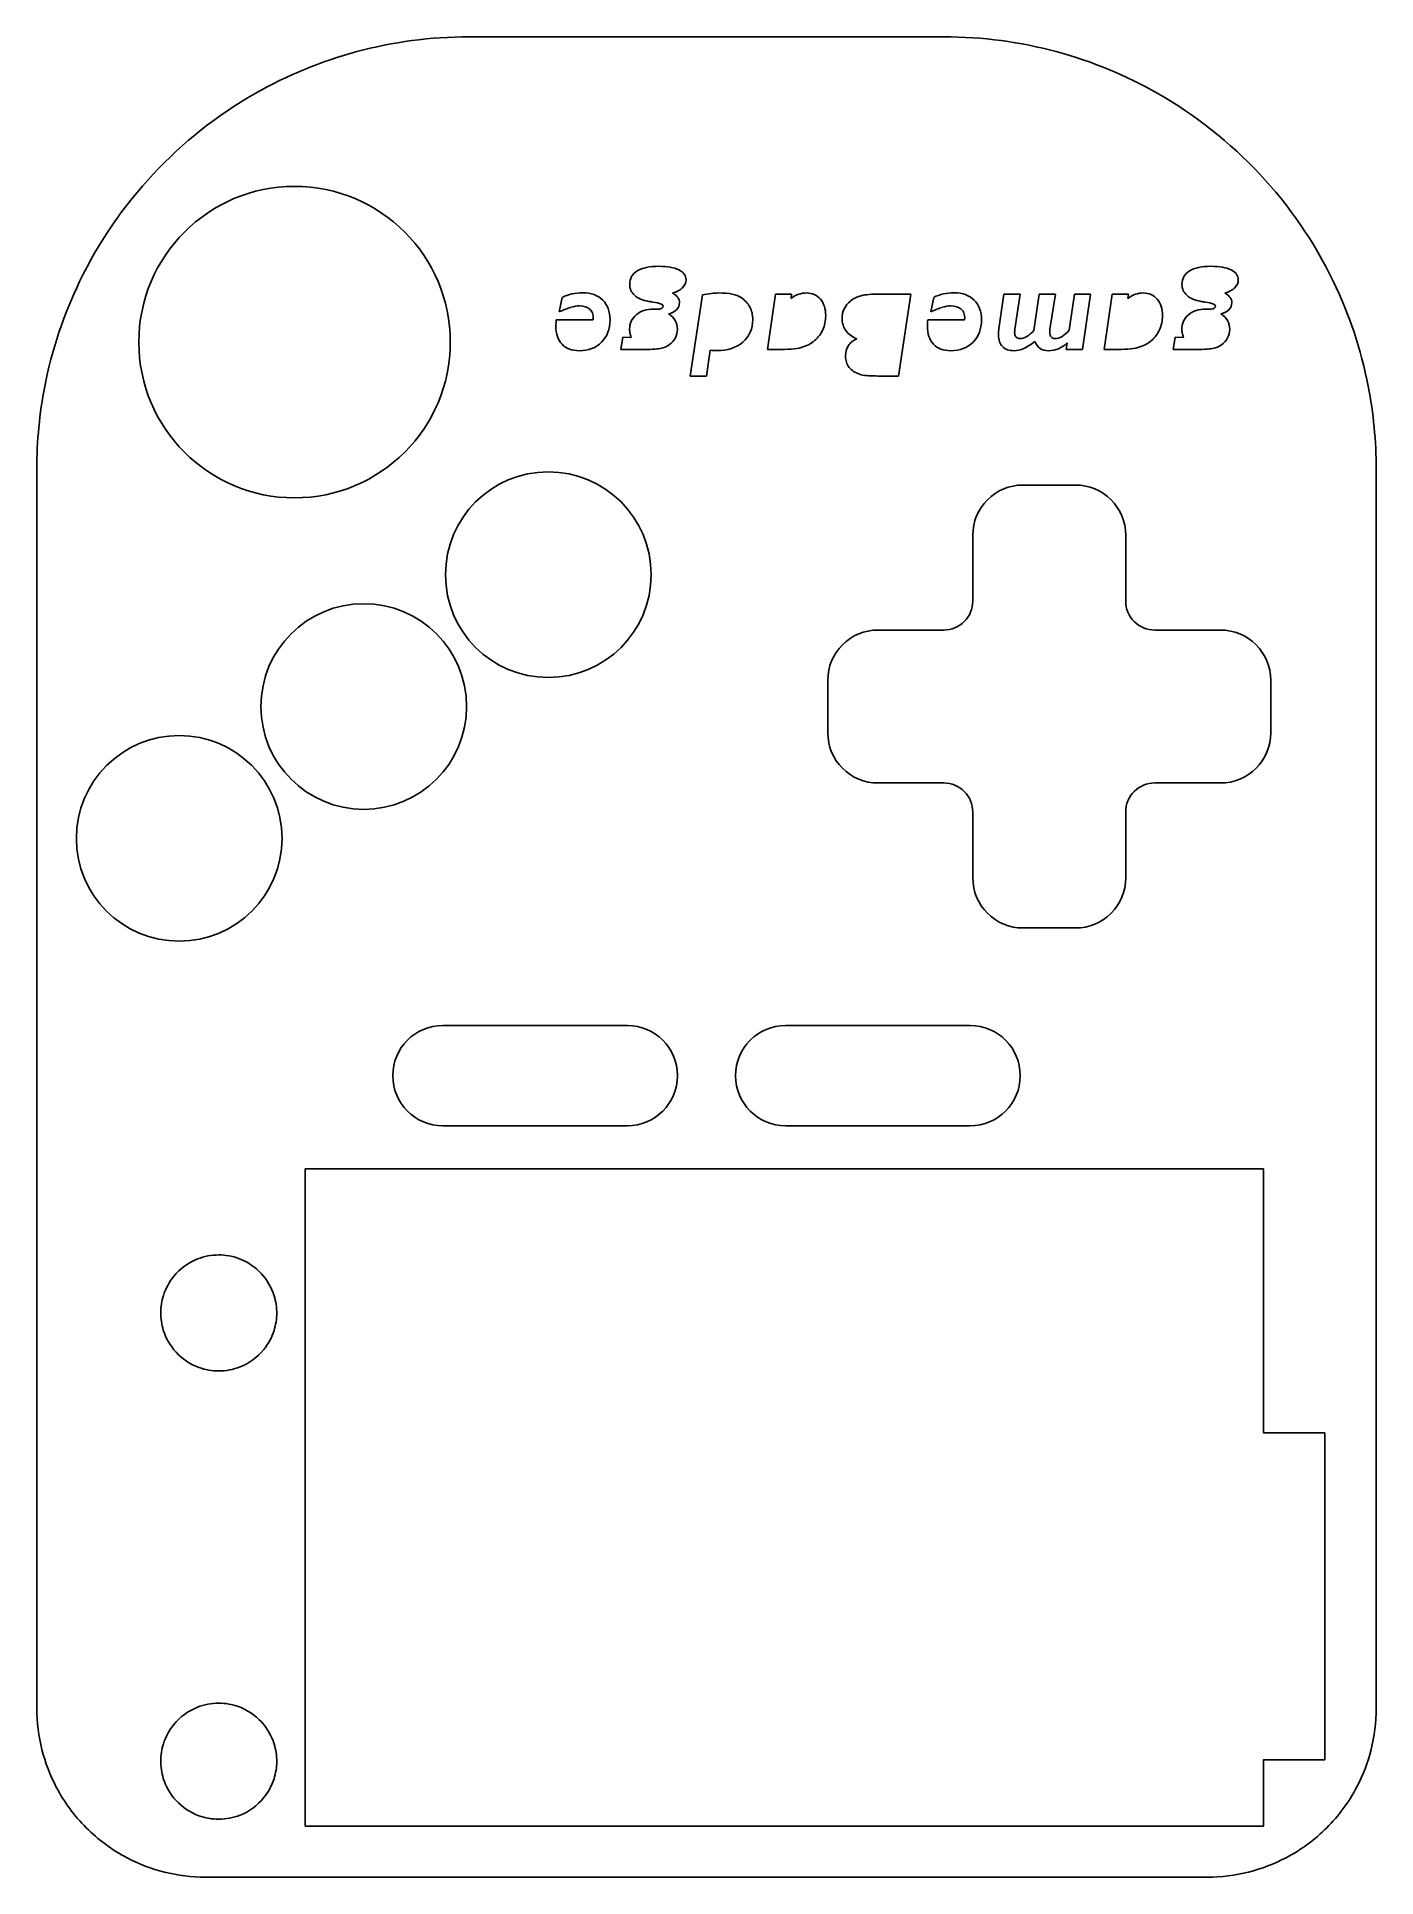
# Model space of a CAD drawing. Header units: inches. Extents: x -1.27 to 1.27, y -1.75 to 1.75.
import ezdxf

# ---------------------------------------------------------------- set-up
doc = ezdxf.new("R2010")
doc.units = ezdxf.units.IN
doc.layers.get('0').update_dxf_attribs({"linetype": 'CONTINUOUS'})

msp = doc.modelspace()

# ---------------------------------------------------------------- linework, layer by layer
for p, q in [((0.45, 1.745), (-0.45, 1.745)), ((0.1154, 1.1519), (0.1308, 1.2572)), ((0.1308, 1.2572), (0.1614, 1.2572)), ((0.1614, 1.2572), (0.1603, 1.249)), ((0.3279, 1.2572), (0.3877, 1.2572)), ((0.3877, 1.2572), (0.3644, 1.1017)), ((0.5562, 1.2042), (0.5641, 1.2572)), ((0.5641, 1.2572), (0.5951, 1.2572)), ((0.5951, 1.2572), (0.5849, 1.1903)), ((0.6206, 1.1878), (0.6308, 1.2572)), ((0.6308, 1.2572), (0.6616, 1.2572)), ((0.6616, 1.2572), (0.6514, 1.1903)), ((0.6877, 1.1885), (0.6979, 1.2572)), ((0.6979, 1.2572), (0.7285, 1.2572)), ((0.7285, 1.2572), (0.7128, 1.1519)), ((0.754, 1.1519), (0.7695, 1.2572)), ((0.7695, 1.2572), (0.8, 1.2572)), ((0.8, 1.2572), (0.7989, 1.249)), ((-0.2792, 1.2233), (-0.2735, 1.2509)), ((-0.0309, 1.1017), (-0.0079, 1.2557)), ((0.4252, 1.2233), (0.4309, 1.2509)), ((-0.2849, 1.2083), (-0.215, 1.2083)), ((0.4195, 1.2083), (0.4894, 1.2083)), ((-0.1622, 1.1519), (-0.1585, 1.1753)), ((-0.1251, 1.1519), (-0.1622, 1.1519)), ((-0.1585, 1.1753), (-0.1427, 1.1751)), ((0.1327, 1.1519), (0.1154, 1.1519)), ((0.6823, 1.1519), (0.684, 1.1645)), ((0.7128, 1.1519), (0.6823, 1.1519)), ((0.7714, 1.1519), (0.754, 1.1519)), ((0.8852, 1.1519), (0.8888, 1.1753)), ((0.9223, 1.1519), (0.8852, 1.1519)), ((0.8888, 1.1753), (0.9047, 1.1751)), ((0.0071, 1.1506), (-0.0001, 1.1017)), ((-0.0001, 1.1017), (-0.0309, 1.1017)), ((0.3644, 1.1017), (0.3346, 1.1017)), ((-1.27, 0.87), (-1.27, -1.425)), ((1.27, -1.425), (1.27, 0.87)), ((-0.95, -1.745), (0.95, -1.745))]:
    msp.add_line(p, q)
for points in [[(0.7, 0.055, 0.414214), (0.795, 0.15), (0.795, 0.275, -0.414214), (0.85, 0.33), (0.975, 0.33, 0.414214), (1.07, 0.425), (1.07, 0.525, 0.414214), (0.975, 0.62), (0.85, 0.62, -0.414214), (0.795, 0.675), (0.795, 0.8, 0.414214), (0.7, 0.895), (0.6, 0.895, 0.414214), (0.505, 0.8), (0.505, 0.675, -0.414214), (0.45, 0.62), (0.325, 0.62, 0.414214), (0.23, 0.525), (0.23, 0.425, 0.414214), (0.325, 0.33), (0.45, 0.33, -0.414214), (0.505, 0.275), (0.505, 0.15, 0.414214), (0.6, 0.055)], [(-0.15, -0.32, 1), (-0.15, -0.13), (-0.5, -0.13, 1), (-0.5, -0.32)], [(0.15, -0.13, 1), (0.15, -0.32), (0.5, -0.32, 1), (0.5, -0.13)]]:
    msp.add_lwpolyline(points, format="xyb", close=True)
msp.add_lwpolyline([(1.0566, -0.4018), (1.0566, -0.9024), (1.1725, -0.9024), (1.1725, -1.5224), (1.0566, -1.5224), (1.0566, -1.6482), (-0.761, -1.6482), (-0.761, -0.4018)], close=True)
for centre, radius in [((-0.7812, 1.166), 0.2953), ((-0.3, 0.725), 0.195), ((-0.65, 0.475), 0.195), ((-1, 0.225), 0.195)]:
    msp.add_circle(centre, radius)
for centre, major_axis, ratio, start_param, end_param in [((-0.8098, 1.1701), (-0.7582, -0.0737), 0.127482, 3.214072, 3.313157), ((-0.5576, 0.836), (-0.6117, -0.4122), 0.15739, 3.436844, 3.501218), ((-1.2431, -5.6433), (-1.4354, -6.9016), 0.063005, 3.179171, 3.208116), ((14.3111, -3.2774), (-14.0328, 4.5213), 0.024699, 6.206679, 6.24345), ((-0.6044, -5.6433), (-1.4354, -6.9016), 0.063005, 3.179171, 3.208116), ((0.2376, 1.1701), (-0.7582, -0.0737), 0.127482, 3.214072, 3.313157), ((-1.799, -0.3094), (-1.5654, -1.5403), 0.065545, 3.263423, 3.327414), ((5.2933, 4.4151), (-5.4356, -3.1532), 0.066537, 0.021855, 0.078031), ((-0.0775, 1.2397), (-0.0366, 0.0048), 0.028714, 0.518364, 0.86432), ((-3.2871, 4.2358), (-3.2307, 3.0081), 0.072591, 3.090305, 3.140116), ((1.6975, 0.5013), (-1.4361, 0.7285), 0.160283, 6.213912, 6.285923), ((4.1642, -2.9639), (3.8929, -4.2064), 0.088285, 3.093134, 3.137072), ((-1.0946, -0.3094), (-1.5654, -1.5403), 0.065545, 3.263423, 3.327414), ((6.3407, 4.4151), (-5.4356, -3.1532), 0.066537, 0.021855, 0.078031), ((0.9698, 1.2397), (-0.0366, 0.0048), 0.028714, 0.518364, 0.86432), ((-2.2398, 4.2358), (-3.2307, 3.0081), 0.072591, 3.090305, 3.140116), ((0.5925, 1.3638), (-0.0382, -0.1853), 0.034657, 5.757706, 5.951255), ((0.5858, 1.1882), (-0.00071, 0.00231), 0.326666, 0.353088, 0.814818), ((5.0474, -4.2351), (5.1908, -5.4317), 0.029226, 3.188658, 3.207022), ((-4.4653, 2.1778), (-4.6568, 1.0141), 0.033372, 2.989534, 3.076672), ((2.0008, 5.8589), (-1.4258, -4.708), 0.075993, 0.066783, 0.110107), ((-0.6764, 6.4466), (1.3377, -5.2953), 0.089691, 0.01377, 0.051684), ((-3.8266, 2.1778), (-4.6568, 1.0141), 0.033372, 2.989534, 3.076672), ((6.0948, -4.2351), (5.1908, -5.4317), 0.029226, 3.188658, 3.207022)]:
    msp.add_ellipse(centre, major_axis=major_axis, ratio=ratio, start_param=start_param, end_param=end_param)
for points, knots in [([(-1.27, 0.87), (-1.27, 0.8883), (-1.27, 0.9067), (-1.27, 0.925), (-1.27, 0.9787), (-1.2648, 1.0311), (-1.2414, 1.1517), (-1.2189, 1.2184), (-1.1527, 1.3558), (-1.1054, 1.4245), (-1.0492, 1.4847), (-0.993, 1.545), (-0.9279, 1.5966), (-0.7959, 1.6718), (-0.7313, 1.6986), (-0.5951, 1.7352), (-0.5237, 1.745), (-0.45, 1.745)], [19.955739, 19.955739, 19.955739, 19.955739, 20, 20, 20, 20.11874, 20.11874, 20.28174, 20.28174, 20.47787, 20.47787, 20.47787, 20.674, 20.674, 20.837, 20.837, 21, 21, 21, 21]), ([(0.45, 1.745), (0.5975, 1.745), (0.7361, 1.7059), (0.9279, 1.5964), (0.9931, 1.5448), (1.0492, 1.4848), (1.1053, 1.4248), (1.1524, 1.3563), (1.2188, 1.219), (1.2413, 1.1522), (1.2648, 1.0313), (1.27, 0.9787), (1.27, 0.925), (1.27, 0.9067), (1.27, 0.8883), (1.27, 0.87)], [0, 0, 0, 0, 0.326381, 0.326381, 0.52213, 0.52213, 0.52213, 0.71788, 0.71788, 0.88107, 0.88107, 1, 1, 1, 1.044261, 1.044261, 1.044261, 1.044261]), ([(-0.1364, 1.2548), (-0.1426, 1.2603), (-0.1457, 1.2672), (-0.1457, 1.2755), (-0.1457, 1.2866), (-0.1409, 1.2951), (-0.1314, 1.301)], [20, 20, 20, 20, 21, 21, 21, 22, 22, 22, 22]), ([(-0.1314, 1.301), (-0.1219, 1.3069), (-0.1083, 1.3098), (-0.0905, 1.3098), (-0.0741, 1.3098), (-0.0614, 1.3076), (-0.0433, 1.2985), (-0.0388, 1.2922), (-0.0388, 1.2842), (-0.0388, 1.2786), (-0.0411, 1.2736), (-0.0457, 1.2691)], [22, 22, 22, 22, 23, 23, 23, 24, 24, 25, 25, 25, 26, 26, 26, 26]), ([(0.9109, 1.2548), (0.9048, 1.2603), (0.9017, 1.2672), (0.9017, 1.2755), (0.9017, 1.2866), (0.9065, 1.2951), (0.9159, 1.301)], [20, 20, 20, 20, 21, 21, 21, 22, 22, 22, 22]), ([(0.9159, 1.301), (0.9254, 1.3069), (0.9391, 1.3098), (0.9568, 1.3098), (0.9732, 1.3098), (0.9859, 1.3076), (1.004, 1.2985), (1.0085, 1.2922), (1.0085, 1.2842), (1.0085, 1.2786), (1.0063, 1.2736), (1.0017, 1.2691)], [22, 22, 22, 22, 23, 23, 23, 24, 24, 25, 25, 25, 26, 26, 26, 26]), ([(-0.2551, 1.2573), (-0.2484, 1.2587), (-0.2415, 1.2595), (-0.2343, 1.2595), (-0.2185, 1.2595), (-0.206, 1.2549), (-0.1968, 1.2457)], [1, 1, 1, 1, 2, 2, 2, 3, 3, 3, 3]), ([(0.0088, 1.2584), (0.0139, 1.259), (0.0186, 1.2592), (0.0229, 1.2592), (0.0335, 1.2592), (0.042, 1.2586), (0.0553, 1.2558), (0.061, 1.2536), (0.0657, 1.2505)], [1, 1, 1, 1, 2, 2, 2, 3, 3, 4, 4, 4, 4]), ([(0.175, 1.2568), (0.1797, 1.2584), (0.1845, 1.2592), (0.1894, 1.2592), (0.2006, 1.2592), (0.2095, 1.2553), (0.2161, 1.2475)], [2, 2, 2, 2, 3, 3, 3, 4, 4, 4, 4]), ([(0.4493, 1.2573), (0.456, 1.2587), (0.4629, 1.2595), (0.4701, 1.2595), (0.4859, 1.2595), (0.4984, 1.2549), (0.5076, 1.2457)], [1, 1, 1, 1, 2, 2, 2, 3, 3, 3, 3]), ([(0.8137, 1.2568), (0.8184, 1.2584), (0.8232, 1.2592), (0.8281, 1.2592), (0.8393, 1.2592), (0.8481, 1.2553), (0.8547, 1.2475)], [2, 2, 2, 2, 3, 3, 3, 4, 4, 4, 4]), ([(-0.2215, 1.2287), (-0.226, 1.2327), (-0.2325, 1.2347), (-0.241, 1.2347), (-0.2458, 1.2347), (-0.2513, 1.2338), (-0.2575, 1.232)], [14, 14, 14, 14, 15, 15, 15, 16, 16, 16, 16]), ([(-0.215, 1.2083), (-0.215, 1.2087), (-0.2149, 1.2093), (-0.2148, 1.2107), (-0.2147, 1.2112), (-0.2147, 1.2115), (-0.2147, 1.219), (-0.217, 1.2248), (-0.2215, 1.2287)], [11, 11, 11, 11, 12, 12, 13, 13, 13, 14, 14, 14, 14]), ([(-0.1968, 1.2457), (-0.1876, 1.2366), (-0.183, 1.2241), (-0.183, 1.2083), (-0.183, 1.1908), (-0.1883, 1.1767), (-0.199, 1.1659)], [3, 3, 3, 3, 4, 4, 4, 5, 5, 5, 5]), ([(-0.1332, 1.2179), (-0.1247, 1.2252), (-0.1137, 1.2288), (-0.1003, 1.2288), (-0.0999, 1.2288), (-0.0988, 1.2288), (-0.097, 1.2287)], [12, 12, 12, 12, 13, 13, 13, 14, 14, 14, 14]), ([(-0.0849, 1.2301), (-0.0832, 1.2312), (-0.0823, 1.2326), (-0.0823, 1.2345), (-0.0823, 1.2374), (-0.0887, 1.2399), (-0.1014, 1.242)], [16, 16, 16, 16, 17, 17, 17, 18, 18, 18, 18]), ([(-0.097, 1.2287), (-0.0953, 1.2286), (-0.0937, 1.2286), (-0.0923, 1.2286), (-0.0891, 1.2286), (-0.0866, 1.2291), (-0.0849, 1.2301)], [14, 14, 14, 14, 15, 15, 15, 16, 16, 16, 16]), ([(-0.0543, 1.2506), (-0.0522, 1.2476), (-0.0512, 1.2444), (-0.0512, 1.2409), (-0.0512, 1.2357), (-0.053, 1.2312), (-0.0567, 1.2274)], [28, 28, 28, 28, 29, 29, 29, 30, 30, 30, 30]), ([(0.0821, 1.2327), (0.0858, 1.2256), (0.0877, 1.2177), (0.0877, 1.209), (0.0877, 1.1912), (0.0815, 1.1769), (0.0691, 1.1661)], [5, 5, 5, 5, 6, 6, 6, 7, 7, 7, 7]), ([(0.2161, 1.2475), (0.2227, 1.2397), (0.226, 1.2291), (0.226, 1.2158), (0.226, 1.2064), (0.2242, 1.1977), (0.217, 1.1815), (0.2118, 1.1746), (0.2051, 1.1689)], [4, 4, 4, 4, 5, 5, 5, 6, 6, 7, 7, 7, 7]), ([(0.2643, 1.188), (0.2595, 1.1947), (0.2571, 1.2024), (0.2571, 1.2111), (0.2571, 1.2176), (0.2584, 1.2236), (0.2611, 1.2292)], [9, 9, 9, 9, 10, 10, 10, 11, 11, 11, 11]), ([(0.4829, 1.2287), (0.4785, 1.2327), (0.472, 1.2347), (0.4634, 1.2347), (0.4586, 1.2347), (0.4531, 1.2338), (0.4469, 1.232)], [14, 14, 14, 14, 15, 15, 15, 16, 16, 16, 16]), ([(0.4894, 1.2083), (0.4894, 1.2087), (0.4895, 1.2093), (0.4896, 1.2107), (0.4897, 1.2112), (0.4897, 1.2115), (0.4897, 1.219), (0.4874, 1.2248), (0.4829, 1.2287)], [11, 11, 11, 11, 12, 12, 13, 13, 13, 14, 14, 14, 14]), ([(0.5076, 1.2457), (0.5168, 1.2366), (0.5215, 1.2241), (0.5215, 1.2083), (0.5215, 1.1908), (0.5161, 1.1767), (0.5055, 1.1659)], [3, 3, 3, 3, 4, 4, 4, 5, 5, 5, 5]), ([(0.8547, 1.2475), (0.8613, 1.2397), (0.8646, 1.2291), (0.8646, 1.2158), (0.8646, 1.2064), (0.8628, 1.1977), (0.8556, 1.1815), (0.8505, 1.1746), (0.8437, 1.1689)], [4, 4, 4, 4, 5, 5, 5, 6, 6, 7, 7, 7, 7]), ([(0.9142, 1.2179), (0.9227, 1.2252), (0.9337, 1.2288), (0.9471, 1.2288), (0.9475, 1.2288), (0.9486, 1.2288), (0.9504, 1.2287)], [12, 12, 12, 12, 13, 13, 13, 14, 14, 14, 14]), ([(0.9625, 1.2301), (0.9642, 1.2312), (0.9651, 1.2326), (0.9651, 1.2345), (0.9651, 1.2374), (0.9587, 1.2399), (0.946, 1.242)], [16, 16, 16, 16, 17, 17, 17, 18, 18, 18, 18]), ([(0.9504, 1.2287), (0.9521, 1.2286), (0.9537, 1.2286), (0.9551, 1.2286), (0.9583, 1.2286), (0.9607, 1.2291), (0.9625, 1.2301)], [14, 14, 14, 14, 15, 15, 15, 16, 16, 16, 16]), ([(0.993, 1.2506), (0.9951, 1.2476), (0.9962, 1.2444), (0.9962, 1.2409), (0.9962, 1.2357), (0.9944, 1.2312), (0.9906, 1.2274)], [28, 28, 28, 28, 29, 29, 29, 30, 30, 30, 30]), ([(-0.274, 1.162), (-0.2817, 1.1701), (-0.2856, 1.1817), (-0.2856, 1.1967), (-0.2856, 1.1985), (-0.2855, 1.2004), (-0.2854, 1.2024)], [7, 7, 7, 7, 8, 8, 8, 9, 9, 9, 9]), ([(-0.1451, 1.1835), (-0.1456, 1.186), (-0.1459, 1.1883), (-0.1459, 1.1903), (-0.1459, 1.2014), (-0.1416, 1.2106), (-0.1332, 1.2179)], [10, 10, 10, 10, 11, 11, 11, 12, 12, 12, 12]), ([(-0.0594, 1.2069), (-0.0565, 1.2019), (-0.0551, 1.1963), (-0.0551, 1.1901), (-0.0551, 1.1845), (-0.0564, 1.1791), (-0.0618, 1.1689), (-0.0656, 1.1645), (-0.0705, 1.161)], [1, 1, 1, 1, 2, 2, 2, 3, 3, 4, 4, 4, 4]), ([(0.4304, 1.162), (0.4227, 1.1701), (0.4189, 1.1817), (0.4189, 1.1967), (0.4189, 1.1985), (0.4189, 1.2004), (0.419, 1.2024)], [7, 7, 7, 7, 8, 8, 8, 9, 9, 9, 9]), ([(0.602, 1.1542), (0.5955, 1.1512), (0.5892, 1.1498), (0.5832, 1.1498), (0.5738, 1.1498), (0.5665, 1.1523), (0.5614, 1.1575), (0.5562, 1.1626), (0.5536, 1.17), (0.5536, 1.1794), (0.5536, 1.182), (0.5539, 1.1852), (0.5543, 1.1891)], [8, 8, 8, 8, 9, 9, 9, 10, 10, 10, 11, 11, 11, 12, 12, 12, 12]), ([(0.5848, 1.1897), (0.5845, 1.1874), (0.5843, 1.1858), (0.5843, 1.1849), (0.5843, 1.1808), (0.5852, 1.1778), (0.5869, 1.1758)], [17, 17, 17, 17, 18, 18, 18, 19, 19, 19, 19]), ([(0.5869, 1.1758), (0.5887, 1.1738), (0.5913, 1.1728), (0.5949, 1.1728), (0.5986, 1.1728), (0.6027, 1.1741), (0.6118, 1.1793), (0.6163, 1.183), (0.6206, 1.1878)], [19, 19, 19, 19, 20, 20, 20, 21, 21, 22, 22, 22, 22]), ([(0.6513, 1.1897), (0.651, 1.1874), (0.6508, 1.1857), (0.6508, 1.1847), (0.6508, 1.1807), (0.6517, 1.1778), (0.6534, 1.1758)], [26, 26, 26, 26, 27, 27, 27, 28, 28, 28, 28]), ([(0.6534, 1.1758), (0.6552, 1.1738), (0.6577, 1.1728), (0.6611, 1.1728), (0.6653, 1.1728), (0.6697, 1.1741), (0.6788, 1.1795), (0.6833, 1.1834), (0.6877, 1.1885)], [28, 28, 28, 28, 29, 29, 29, 30, 30, 31, 31, 31, 31]), ([(0.9023, 1.1835), (0.9018, 1.186), (0.9015, 1.1883), (0.9015, 1.1903), (0.9015, 1.2014), (0.9057, 1.2106), (0.9142, 1.2179)], [10, 10, 10, 10, 11, 11, 11, 12, 12, 12, 12]), ([(0.988, 1.2069), (0.9909, 1.2019), (0.9923, 1.1963), (0.9923, 1.1901), (0.9923, 1.1845), (0.991, 1.1791), (0.9855, 1.1689), (0.9818, 1.1645), (0.9769, 1.161)], [1, 1, 1, 1, 2, 2, 2, 3, 3, 4, 4, 4, 4]), ([(-0.199, 1.1659), (-0.2096, 1.1552), (-0.2237, 1.1498), (-0.2412, 1.1498), (-0.2554, 1.1498), (-0.2663, 1.1538), (-0.274, 1.162)], [5, 5, 5, 5, 6, 6, 6, 7, 7, 7, 7]), ([(0.0691, 1.1661), (0.0566, 1.1554), (0.04, 1.15), (0.0193, 1.15), (0.0173, 1.15), (0.0153, 1.1501), (0.0133, 1.1502)], [7, 7, 7, 7, 8, 8, 8, 9, 9, 9, 9]), ([(0.2706, 1.1181), (0.2659, 1.1242), (0.2636, 1.1314), (0.2636, 1.1399), (0.2636, 1.1474), (0.2654, 1.1539), (0.2728, 1.165), (0.2781, 1.1693), (0.2851, 1.1723)], [5, 5, 5, 5, 6, 6, 6, 7, 7, 8, 8, 8, 8]), ([(0.5055, 1.1659), (0.4948, 1.1552), (0.4807, 1.1498), (0.4632, 1.1498), (0.4491, 1.1498), (0.4381, 1.1538), (0.4304, 1.162)], [5, 5, 5, 5, 6, 6, 6, 7, 7, 7, 7]), ([(0.6677, 1.1534), (0.6619, 1.151), (0.6556, 1.1498), (0.6488, 1.1498), (0.6422, 1.1498), (0.6368, 1.1512), (0.6326, 1.154)], [4, 4, 4, 4, 5, 5, 5, 6, 6, 6, 6]), ([(-0.925, -0.565), (-0.9388, -0.565), (-0.9524, -0.5676), (-0.9827, -0.5795), (-0.9983, -0.5909), (-1.0189, -0.6161), (-1.0257, -0.6286), (-1.0332, -0.6524), (-1.035, -0.6635), (-1.035, -0.6746), (-1.035, -0.6857), (-1.0334, -0.6969), (-1.0252, -0.7231), (-1.0169, -0.7376), (-0.9939, -0.7625), (-0.979, -0.7724), (-0.9505, -0.7828), (-0.9377, -0.785), (-0.925, -0.785)], [0, 0, 0, 0, 0.0861428, 0.0861428, 0.2033731, 0.2033731, 0.290494, 0.290494, 0.3601979, 0.3601979, 0.3601979, 0.4299018, 0.4299018, 0.5317649, 0.5317649, 0.6409986, 0.6409986, 0.7203958, 0.7203958, 0.7203958, 0.7203958]), ([(-0.925, -0.785), (-0.9111, -0.785), (-0.8974, -0.7824), (-0.8671, -0.7704), (-0.8516, -0.759), (-0.831, -0.7338), (-0.8243, -0.7214), (-0.8168, -0.6976), (-0.815, -0.6865), (-0.815, -0.6754), (-0.815, -0.6642), (-0.8166, -0.6531), (-0.8247, -0.6269), (-0.8331, -0.6125), (-0.8559, -0.5877), (-0.8708, -0.5777), (-0.8993, -0.5672), (-0.9122, -0.565), (-0.925, -0.565)], [0, 0, 0, 0, 0.0866292, 0.0866292, 0.2037865, 0.2037865, 0.2905546, 0.2905546, 0.3602589, 0.3602589, 0.3602589, 0.4299631, 0.4299631, 0.5313606, 0.5313606, 0.640603, 0.640603, 0.7205177, 0.7205177, 0.7205177, 0.7205177]), ([(-0.95, -1.745), (-1.0035, -1.745), (-1.0542, -1.7317), (-1.1275, -1.6931), (-1.1536, -1.6738), (-1.1763, -1.6512), (-1.1989, -1.6287), (-1.218, -1.6028), (-1.2566, -1.5295), (-1.27, -1.4785), (-1.27, -1.425)], [11, 11, 11, 11, 11.304814, 11.304814, 11.5, 11.5, 11.5, 11.695186, 11.695186, 12, 12, 12, 12]), ([(-0.925, -1.415), (-0.9388, -1.415), (-0.9525, -1.4176), (-0.9829, -1.4296), (-0.9984, -1.441), (-1.0189, -1.4662), (-1.0257, -1.4786), (-1.0332, -1.5024), (-1.035, -1.5135), (-1.035, -1.5246), (-1.035, -1.5358), (-1.0334, -1.5469), (-1.0253, -1.5731), (-1.0169, -1.5875), (-0.9941, -1.6123), (-0.9792, -1.6223), (-0.9506, -1.6328), (-0.9378, -1.635), (-0.925, -1.635)], [0, 0, 0, 0, 0.0864899, 0.0864899, 0.2036931, 0.2036931, 0.2905242, 0.2905242, 0.3602518, 0.3602518, 0.3602518, 0.4299793, 0.4299793, 0.5313589, 0.5313589, 0.6406388, 0.6406388, 0.7205035, 0.7205035, 0.7205035, 0.7205035]), ([(-0.925, -1.635), (-0.9112, -1.635), (-0.8975, -1.6324), (-0.8672, -1.6205), (-0.8517, -1.6091), (-0.8311, -1.5839), (-0.8243, -1.5714), (-0.8168, -1.5476), (-0.815, -1.5365), (-0.815, -1.5254), (-0.815, -1.5143), (-0.8166, -1.5032), (-0.8247, -1.4769), (-0.8331, -1.4624), (-0.8561, -1.4375), (-0.871, -1.4276), (-0.8995, -1.4172), (-0.9123, -1.415), (-0.925, -1.415)], [0, 0, 0, 0, 0.0862832, 0.0862832, 0.2034672, 0.2034672, 0.2905244, 0.2905244, 0.360205, 0.360205, 0.360205, 0.4298855, 0.4298855, 0.5317678, 0.5317678, 0.6409637, 0.6409637, 0.7204099, 0.7204099, 0.7204099, 0.7204099]), ([(1.27, -1.425), (1.27, -1.4785), (1.2567, -1.5292), (1.2181, -1.6025), (1.1988, -1.6286), (1.1762, -1.6513), (1.1537, -1.6739), (1.1278, -1.693), (1.0545, -1.7316), (1.0035, -1.745), (0.95, -1.745)], [9, 9, 9, 9, 9.304814, 9.304814, 9.5, 9.5, 9.5, 9.695186, 9.695186, 10, 10, 10, 10])]:
    msp.add_open_spline(points, degree=3, knots=knots)
for points in [[(-0.2735, 1.2509), (-0.2679, 1.2537), (-0.2618, 1.2559), (-0.2551, 1.2573)], [(-0.0457, 1.2691), (-0.0502, 1.2647), (-0.0565, 1.2614), (-0.0644, 1.2592)], [(0.4309, 1.2509), (0.4365, 1.2537), (0.4426, 1.2559), (0.4493, 1.2573)], [(1.0017, 1.2691), (0.9971, 1.2647), (0.9909, 1.2614), (0.983, 1.2592)], [(0.0657, 1.2505), (0.0728, 1.2457), (0.0783, 1.2398), (0.0821, 1.2327)], [(-0.2854, 1.2024), (-0.2853, 1.2044), (-0.2851, 1.2063), (-0.2849, 1.2083)], [(-0.0718, 1.2197), (-0.0664, 1.2163), (-0.0623, 1.212), (-0.0594, 1.2069)], [(0.2851, 1.1723), (0.276, 1.176), (0.2691, 1.1813), (0.2643, 1.188)], [(0.419, 1.2024), (0.4191, 1.2044), (0.4193, 1.2063), (0.4195, 1.2083)], [(0.6514, 1.1903), (0.6513, 1.1902), (0.6513, 1.19), (0.6513, 1.1897)], [(0.9755, 1.2197), (0.9809, 1.2163), (0.9851, 1.212), (0.988, 1.2069)], [(-0.088, 1.1539), (-0.095, 1.1526), (-0.1074, 1.1519), (-0.1251, 1.1519)], [(-0.0705, 1.161), (-0.0752, 1.1577), (-0.081, 1.1553), (-0.088, 1.1539)], [(0.2051, 1.1689), (0.1978, 1.1627), (0.1893, 1.1584), (0.1796, 1.1558)], [(0.6326, 1.154), (0.6284, 1.1569), (0.6252, 1.1614), (0.6229, 1.1675)], [(0.8437, 1.1689), (0.8365, 1.1627), (0.828, 1.1584), (0.8182, 1.1558)], [(0.9594, 1.1539), (0.9524, 1.1526), (0.94, 1.1519), (0.9223, 1.1519)], [(0.9769, 1.161), (0.9722, 1.1577), (0.9664, 1.1553), (0.9594, 1.1539)], [(0.0133, 1.1502), (0.0112, 1.1503), (0.0091, 1.1505), (0.0071, 1.1506)], [(0.2903, 1.1052), (0.2818, 1.1078), (0.2752, 1.1121), (0.2706, 1.1181)], [(0.3046, 1.1025), (0.2989, 1.103), (0.2941, 1.1039), (0.2903, 1.1052)], [(0.3346, 1.1017), (0.3203, 1.1017), (0.3102, 1.102), (0.3046, 1.1025)]]:
    msp.add_open_spline(points, degree=3)

doc.saveas('drawing.dxf')
